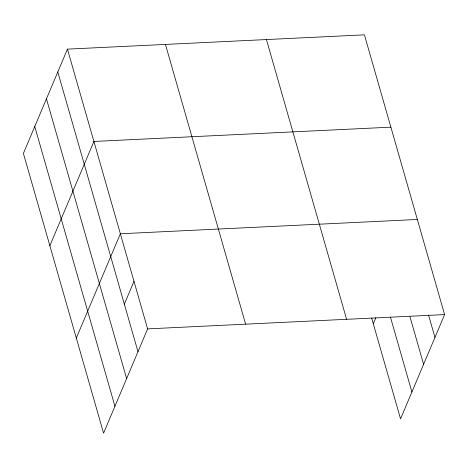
<?xml version="1.0" encoding="UTF-8"?>
<svg xmlns="http://www.w3.org/2000/svg" width="468" height="468" viewBox="0 0 468 468"><rect width="100%" height="100%" fill="white"/><g stroke="black" fill="none" stroke-linecap="round" stroke-linejoin="round"><path stroke-width="0.7" d="M67.445 49.134L23.4 153.41L103.574 433.157L147.619 328.881L67.445 49.134L364.426 34.843L444.6 314.59L400.555 418.866L371.691 318.158M49.86 245.723L93.904 141.453L390.885 127.161M76.313 338.042L120.364 233.766L417.339 219.48M124.348 304.147L133.988 281.326M373.294 323.751L375.851 317.702M147.619 328.881L444.6 314.59M428.548 315.034L434.959 337.416M409.974 316.737L423.604 364.291M390.458 317.152L411.904 391.985M266.421 39.558L346.595 319.305M165.45 44.419L245.624 324.166M57.804 71.955L137.978 351.702M46.455 98.836L126.623 378.583M34.755 126.53L114.929 406.277"/></g></svg>
